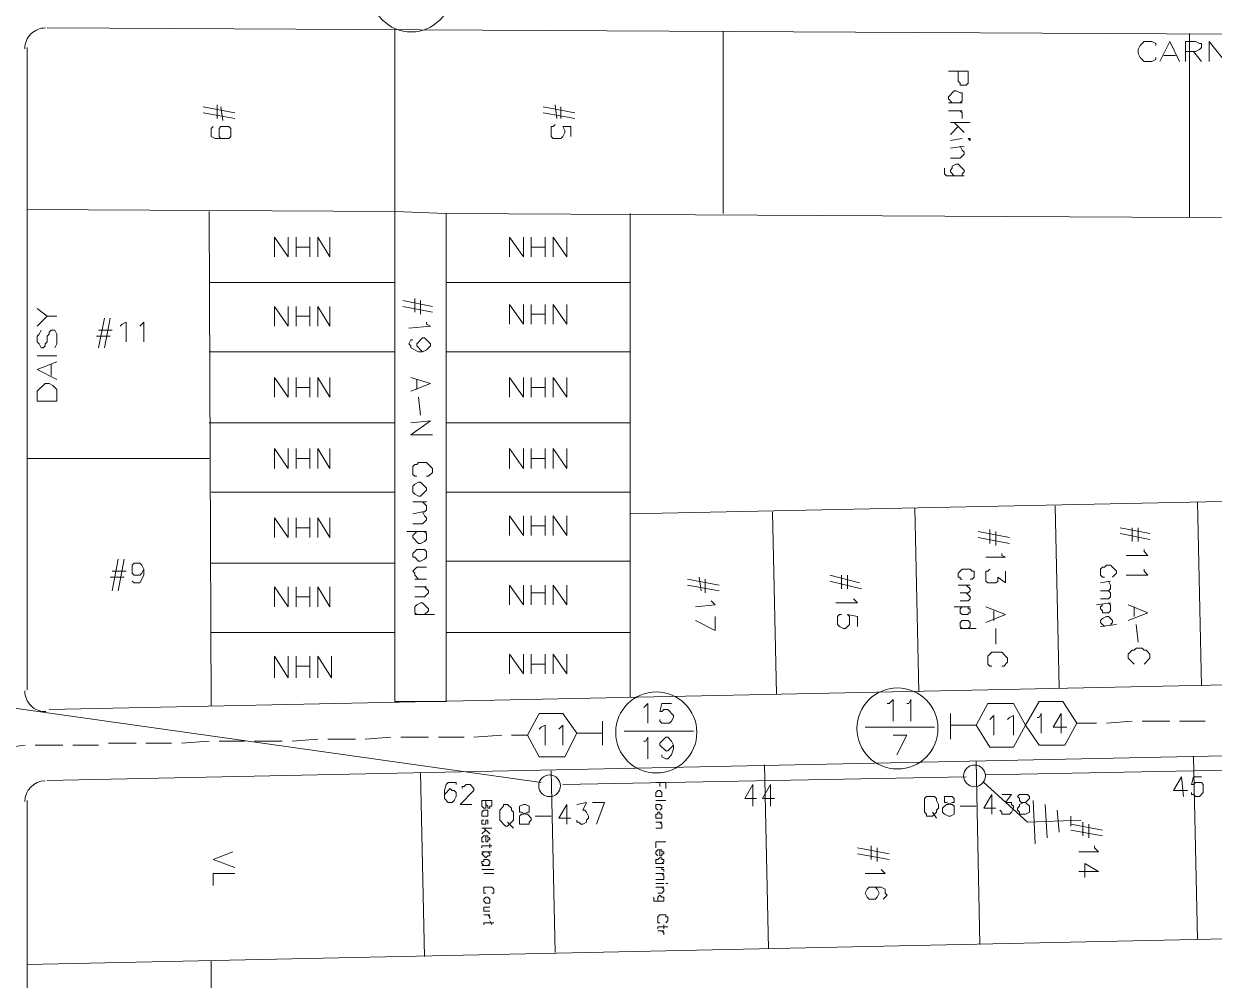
# Model space of a CAD drawing. Header units: millimetres. Extents: x 5.9 to 40.1, y 2 to 30.5.
# Drawn here: x 15.557 to 18.344, y 17.949 to 20.189 of the extents above; entities that cross this region are included whole.
import ezdxf

# ---------------------------------------------------------------- set-up
doc = ezdxf.new("R2010")
doc.units = ezdxf.units.MM
for name, color, linetype, true_color in [('PDF_S31$Cable-565', 23, 'Continuous', 0xdd8a6e), ('PDF_S31$LOTS', 254, 'Continuous', 0xdcdcdc), ('PDF_S31$ROAD', 8, 'Continuous', 0x808080), ('PDF_S31$SDU', 157, 'Continuous', 0x396472), ('PDF_S31$Symbols-EndOfLine', 15, 'Continuous', 0x954a4a), ('PDF_S31$Symbols-Ground', 12, 'Continuous', 0xb80000)]:
    doc.layers.add(name, color=color, linetype=linetype, true_color=true_color)
for name, color, linetype in [('PDF_S31$NAME-LANDMARK', 7, 'Continuous'), ('PDF_S31$NAME-ROAD', 7, 'Continuous'), ('PDF_S31$Passives-TapOffs', 7, 'Continuous'), ('PDF_S31$POLE', 7, 'Continuous'), ('PDF_S31$STRAND', 7, 'Continuous'), ('PDF_S31$Symbols-SelfTerminating', 7, 'Continuous')]:
    doc.layers.add(name, color=color, linetype=linetype)

msp = doc.modelspace()

# ---------------------------------------------------------------- linework, layer by layer
at = {"layer": 'PDF_S31$Cable-565', "lineweight": 13}
for points in [[(18.0225, 18.5509), (18.0688, 18.5509)], [(18.0919, 18.5509), (18.1521, 18.5556)], [(18.1752, 18.5556), (18.24, 18.5556)], [(18.2631, 18.5556), (18.3233, 18.5556)], [(15.7553, 18.5047), (15.8201, 18.5047)], [(15.8432, 18.5047), (15.9033, 18.5047)], [(15.9265, 18.5047), (15.9913, 18.5093)], [(16.0144, 18.5093), (16.0745, 18.5093)], [(16.0977, 18.5093), (16.1625, 18.5093)], [(16.1856, 18.5093), (16.2457, 18.5139)], [(16.2689, 18.5139), (16.3337, 18.5139)], [(16.3568, 18.5139), (16.4169, 18.5185)], [(16.4401, 18.5185), (16.5049, 18.5185)], [(16.528, 18.5185), (16.5881, 18.5185)], [(16.6113, 18.5185), (16.6761, 18.5232)], [(16.6992, 18.5232), (16.7362, 18.5232)], [(15.5239, 18.4954), (15.5609, 18.5)], [(15.5841, 18.5), (15.6489, 18.5)], [(15.672, 18.5), (15.7321, 18.5)]]:
    msp.add_lwpolyline(points, dxfattribs=at)
at = {"layer": 'PDF_S31$LOTS', "lineweight": 0}
for points in [[(16.4262, 20.175), (16.4262, 19.7493), (15.5656, 19.754)], [(17.1943, 20.1704), (17.1943, 19.7447)], [(18.2863, 20.1658), (18.2863, 19.7354)], [(15.9959, 18.5926), (15.9913, 19.7493)], [(20.9236, 19.7216), (16.5465, 19.7447)], [(16.9768, 18.6111), (16.9768, 19.7447)], [(15.9913, 19.5828), (16.4262, 19.5828)], [(16.9768, 19.5828), (16.5465, 19.5828)], [(15.9913, 19.4208), (16.4262, 19.4208)], [(16.9768, 19.4208), (16.5465, 19.4208)], [(15.9913, 19.2542), (16.4262, 19.2542)], [(16.9768, 19.2542), (16.5465, 19.2542)], [(15.5656, 19.171), (15.9913, 19.171)], [(21.6223, 19.1386), (16.9768, 19.0414)], [(15.9959, 19.0923), (16.4262, 19.0923)], [(16.9768, 19.0923), (16.5465, 19.0923)], [(18.314, 18.6388), (18.3048, 19.0692)], [(17.3192, 18.6203), (17.31, 19.046)], [(17.6524, 18.625), (17.6431, 19.0553)], [(17.9809, 18.6342), (17.9716, 19.0599)], [(15.9959, 18.9257), (16.4262, 18.9257)], [(16.9768, 18.9303), (16.5465, 18.9303)], [(15.9959, 18.7638), (16.4262, 18.7638)], [(16.9768, 18.7638), (16.5465, 18.7638)], [(16.5465, 18.6018), (16.4262, 18.6018)], [(17.2914, 18.4538), (17.3007, 18.0235)], [(17.7958, 18.0327), (17.7865, 18.463)], [(18.3048, 18.0466), (18.2955, 18.4723)], [(16.4956, 18.0049), (16.4863, 18.4353)], [(16.801, 18.0142), (16.7917, 18.4399)], [(21.6177, 18.116), (15.5656, 17.9864)], [(15.9959, 17.0657), (15.9959, 17.9957)]]:
    msp.add_lwpolyline(points, dxfattribs=at)
at = {"layer": 'PDF_S31$NAME-LANDMARK', "lineweight": 0}
for points in [[(17.7218, 20.0778), (17.768, 20.0778), (17.768, 20.0501), (17.7634, 20.0455), (17.7495, 20.0455), (17.7495, 20.0501), (17.7449, 20.0547), (17.7449, 20.0778)], [(17.731, 20.0038), (17.7218, 20.0131), (17.7218, 20.0177), (17.7356, 20.0316), (17.7403, 20.0316), (17.7495, 20.0269), (17.7541, 20.0269), (17.7541, 20.0084), (17.7495, 20.0038)], [(17.7218, 20.0038), (17.7541, 20.0038)], [(17.7218, 19.9853), (17.7541, 19.9853)], [(17.7403, 19.9853), (17.7495, 19.9853), (17.7541, 19.9807), (17.7541, 19.9668)], [(17.7264, 19.9575), (17.7727, 19.9575)], [(17.7356, 19.9575), (17.7588, 19.9344)], [(17.7264, 19.9298), (17.7449, 19.9483)], [(17.7264, 19.9159), (17.7541, 19.9205)], [(17.7264, 19.8974), (17.7588, 19.902)], [(17.7495, 19.902), (17.7541, 19.8928), (17.7588, 19.8881), (17.7588, 19.8835), (17.7495, 19.8743), (17.7264, 19.8743)], [(17.7588, 19.8326), (17.7171, 19.8326), (17.7125, 19.8372), (17.7125, 19.8511)], [(17.7356, 19.8326), (17.7264, 19.8419), (17.7264, 19.8465), (17.731, 19.8511), (17.731, 19.8557), (17.7403, 19.8604), (17.7449, 19.8604), (17.7588, 19.8465), (17.7588, 19.8419), (17.7541, 19.8372), (17.7541, 19.8326)], [(16.639, 18.3612), (16.639, 18.352), (16.6344, 18.352), (16.6298, 18.3566), (16.6298, 18.3705), (16.6529, 18.3705), (16.6529, 18.3566), (16.6483, 18.3566), (16.6483, 18.352), (16.6437, 18.352), (16.6437, 18.3566), (16.639, 18.3612), (16.639, 18.3705)], [(16.6344, 18.3242), (16.6298, 18.3242), (16.6298, 18.315), (16.639, 18.315), (16.639, 18.3242), (16.6437, 18.3242), (16.6437, 18.315)], [(16.6298, 18.3057), (16.6529, 18.3057)], [(16.6298, 18.2918), (16.639, 18.3011)], [(16.6344, 18.2733), (16.6298, 18.2733), (16.6298, 18.2826), (16.6344, 18.2872), (16.639, 18.2872), (16.6437, 18.2872), (16.6437, 18.2826), (16.6483, 18.2826), (16.6483, 18.2779), (16.6437, 18.2779), (16.6437, 18.2733), (16.639, 18.2733), (16.639, 18.2872)], [(16.6344, 18.3057), (16.6483, 18.2918)], [(16.6298, 18.2594), (16.6298, 18.2641), (16.6529, 18.2641)], [(16.6483, 18.2594), (16.6483, 18.2687)], [(16.6298, 18.2502), (16.6529, 18.2502)], [(16.6437, 18.2502), (16.6483, 18.2455), (16.6483, 18.2409), (16.6437, 18.2409), (16.639, 18.2363), (16.6298, 18.2455), (16.6344, 18.2502)], [(16.6344, 18.2178), (16.6298, 18.2224), (16.6298, 18.227), (16.6344, 18.227), (16.6344, 18.2317), (16.6437, 18.2317), (16.6483, 18.227), (16.6483, 18.2224), (16.6437, 18.2178)], [(16.6298, 18.2178), (16.6483, 18.2178)], [(16.6298, 18.2085), (16.6575, 18.2085)], [(16.6344, 18.1993), (16.6575, 18.1993)], [(16.639, 18.153), (16.6344, 18.153), (16.6344, 18.1669), (16.6529, 18.1669), (16.6575, 18.1623), (16.6575, 18.153), (16.6529, 18.153)], [(16.639, 18.1114), (16.6344, 18.1114), (16.6344, 18.1206), (16.6483, 18.1206)], [(16.6344, 18.1114), (16.6483, 18.1114)], [(16.6344, 18.1021), (16.6483, 18.1021)], [(16.6437, 18.1021), (16.6483, 18.0975), (16.6483, 18.0929)], [(16.6529, 18.079), (16.6483, 18.0882)], [(16.6344, 18.079), (16.6344, 18.0836), (16.6575, 18.0836)]]:
    msp.add_lwpolyline(points, dxfattribs=at)
for points in [[(17.7727, 19.9205), (17.7727, 19.9159), (17.768, 19.9205)], [(16.6437, 18.3335), (16.6298, 18.3335), (16.6298, 18.3427), (16.6344, 18.3473), (16.6437, 18.3473)], [(16.6483, 18.1391), (16.6483, 18.1299), (16.639, 18.1299), (16.6344, 18.1345), (16.6344, 18.1391), (16.639, 18.1438), (16.6437, 18.1438)]]:
    msp.add_lwpolyline(points, close=True, dxfattribs=at)
at = {"layer": 'PDF_S31$NAME-ROAD', "lineweight": 9}
for points in [[(18.2076, 20.1102), (18.2076, 20.1056), (18.1983, 20.101), (18.1798, 20.101), (18.1706, 20.1102), (18.1659, 20.1195), (18.1659, 20.1287), (18.1706, 20.138), (18.1798, 20.1473), (18.1983, 20.1473), (18.2076, 20.1426), (18.2076, 20.138)], [(18.2168, 20.101), (18.24, 20.1473), (18.2631, 20.101)], [(18.277, 20.101), (18.277, 20.1473), (18.3001, 20.1473), (18.3094, 20.1426), (18.314, 20.1426), (18.314, 20.1334), (18.3094, 20.1287), (18.3001, 20.1241), (18.277, 20.1241)], [(18.314, 20.101), (18.2955, 20.1241)], [(18.3325, 20.101), (18.3325, 20.1473), (18.3695, 20.101), (18.3695, 20.1473)], [(18.2539, 20.1149), (18.2261, 20.1149)], [(15.6118, 19.5041), (15.5887, 19.5226)], [(15.5887, 19.481), (15.6118, 19.5041), (15.635, 19.5041)], [(15.598, 19.4717), (15.5933, 19.4625), (15.5887, 19.4578), (15.5887, 19.4439), (15.5933, 19.4393), (15.598, 19.4301), (15.6026, 19.4301), (15.6072, 19.4347), (15.6072, 19.4393), (15.6118, 19.4439), (15.6118, 19.4578), (15.6165, 19.4625), (15.6165, 19.4671), (15.6211, 19.4717), (15.6303, 19.4717), (15.635, 19.4625), (15.635, 19.4393), (15.6303, 19.4301)], [(15.635, 19.4116), (15.5887, 19.4116)], [(15.635, 19.356), (15.5887, 19.3792), (15.635, 19.3977)], [(15.6211, 19.393), (15.6211, 19.3653)]]:
    msp.add_lwpolyline(points, dxfattribs=at)
msp.add_lwpolyline([(15.5887, 19.3051), (15.5887, 19.3283), (15.6072, 19.3468), (15.6165, 19.3468), (15.6257, 19.3422), (15.635, 19.3329), (15.635, 19.3051)], close=True, dxfattribs=at)
at = {"layer": 'PDF_S31$Passives-TapOffs', "lineweight": 9}
for points in [[(17.8189, 18.4954), (17.7865, 18.5463), (17.8143, 18.5972), (17.8744, 18.5972), (17.9022, 18.5463), (17.8744, 18.4954)], [(17.9346, 18.5), (17.9022, 18.5463), (17.9346, 18.6018), (17.9901, 18.6018), (18.0225, 18.5509), (17.9947, 18.5)], [(16.8195, 18.5741), (16.8519, 18.5278), (16.8241, 18.4723), (16.764, 18.4723), (16.7362, 18.5232), (16.764, 18.5741)]]:
    msp.add_lwpolyline(points, close=True, dxfattribs=at)
for points in [[(17.8189, 18.5602), (17.8282, 18.5694), (17.8282, 18.5232)], [(17.8606, 18.5602), (17.8652, 18.5648), (17.8744, 18.5694), (17.8744, 18.5232)], [(17.93, 18.5648), (17.9346, 18.5648), (17.9392, 18.5741), (17.9392, 18.5278)], [(17.9994, 18.5417), (17.967, 18.5417), (17.9855, 18.5741), (17.9855, 18.5278)], [(16.764, 18.5371), (16.7686, 18.5417), (16.7778, 18.5463), (16.7778, 18.5)], [(16.8102, 18.5371), (16.8195, 18.5463), (16.8195, 18.5)]]:
    msp.add_lwpolyline(points, dxfattribs=at)
at = {"layer": 'PDF_S31$POLE', "lineweight": 0}
for points in [[(16.8519, 18.3612), (16.875, 18.3659), (16.8658, 18.3473), (16.8704, 18.3473), (16.875, 18.3427), (16.8796, 18.3335), (16.8796, 18.3288), (16.875, 18.3242), (16.875, 18.3196), (16.8658, 18.315), (16.8611, 18.315), (16.8565, 18.3196), (16.8519, 18.3196), (16.8519, 18.3242)], [(16.8889, 18.3659), (16.9167, 18.3659), (16.8981, 18.315)], [(17.8328, 18.352), (17.805, 18.352), (17.8236, 18.3844), (17.8236, 18.3381)], [(17.8467, 18.3844), (17.8698, 18.3844), (17.8559, 18.3659), (17.8698, 18.3659), (17.8698, 18.3612), (17.8744, 18.3566), (17.8744, 18.352), (17.8698, 18.3427), (17.8652, 18.3381), (17.8467, 18.3381), (17.8467, 18.3427), (17.8421, 18.3473)], [(17.8976, 18.3659), (17.893, 18.3659), (17.8883, 18.3705), (17.8883, 18.3751), (17.8837, 18.3797), (17.8883, 18.3844), (17.9068, 18.3844), (17.9115, 18.3797), (17.9115, 18.3751), (17.9022, 18.3659), (17.8976, 18.3659), (17.8883, 18.3612), (17.8883, 18.3566), (17.8837, 18.352), (17.8837, 18.3473), (17.8883, 18.3427), (17.8883, 18.3381), (17.9022, 18.3381), (17.9115, 18.3427), (17.9115, 18.3566), (17.9022, 18.3659)], [(16.838, 18.3288), (16.8102, 18.3288), (16.8287, 18.3612), (16.8287, 18.315)], [(17.694, 18.3288), (17.6847, 18.3427)], [(17.7865, 18.3566), (17.7495, 18.3566)], [(16.7038, 18.3057), (16.6899, 18.3196)], [(16.7917, 18.3335), (16.7547, 18.3335)]]:
    msp.add_lwpolyline(points, dxfattribs=at)
for points in [[(17.6709, 18.3797), (17.6894, 18.3797), (17.694, 18.3751), (17.694, 18.3705), (17.6986, 18.3612), (17.6986, 18.352), (17.694, 18.3473), (17.694, 18.3427), (17.6847, 18.3335), (17.6709, 18.3335), (17.6709, 18.3381), (17.6662, 18.3427), (17.6662, 18.3751)], [(17.7125, 18.3797), (17.731, 18.3797), (17.7356, 18.3751), (17.7356, 18.3659), (17.731, 18.3659), (17.7218, 18.3612), (17.7171, 18.3612), (17.7079, 18.352), (17.7079, 18.3427), (17.7125, 18.3381), (17.7218, 18.3335), (17.7264, 18.3335), (17.7356, 18.3381), (17.7356, 18.3566), (17.731, 18.3612), (17.7264, 18.3612), (17.7171, 18.3659), (17.7125, 18.3659)], [(16.6807, 18.3612), (16.6899, 18.3612), (16.6992, 18.352), (16.6992, 18.3473), (16.7038, 18.3427), (16.7038, 18.3242), (16.6899, 18.3103), (16.6853, 18.3103), (16.6714, 18.3242), (16.6714, 18.3473), (16.6807, 18.3566)], [(16.7269, 18.3612), (16.7316, 18.3612), (16.7408, 18.3566), (16.7408, 18.3427), (16.7362, 18.3427), (16.7269, 18.3381), (16.7223, 18.3381), (16.7177, 18.3335), (16.7177, 18.315), (16.7408, 18.315), (16.7408, 18.3196), (16.7455, 18.3242), (16.7455, 18.3288), (16.7362, 18.3381), (16.7316, 18.3381), (16.7223, 18.3427), (16.7177, 18.3427), (16.7177, 18.3566)]]:
    msp.add_lwpolyline(points, close=True, dxfattribs=at)
for centre in [(17.7831, 18.4278), (16.7883, 18.4047)]:
    msp.add_circle(centre, 0.0255, dxfattribs=at)
at = {"layer": 'PDF_S31$ROAD', "lineweight": 0}
for points in [[(21.5807, 20.1473), (15.6118, 20.1796)], [(15.5656, 18.6296), (15.5656, 20.1334)], [(16.4262, 18.6018), (16.4262, 19.7493), (16.5465, 19.7447), (16.5465, 18.6018)], [(15.6165, 18.5833), (21.5761, 18.7083)], [(15.6118, 18.4167), (21.5714, 18.5417)], [(15.5656, 16.6492), (15.5656, 18.3705)]]:
    msp.add_lwpolyline(points, dxfattribs=at)
for centre, start, end in [((15.6083, 20.1306), 89.6869, 180.0439), ((15.6083, 18.6268), 180.044, 271.225), ((15.6083, 18.3677), 91.225, 180.0439)]:
    msp.add_arc(centre, 0.0486, start, end, dxfattribs=at)
at = {"layer": 'PDF_S31$SDU', "lineweight": 0}
for points in [[(15.9774, 19.9946), (16.0514, 19.9807)], [(15.9774, 19.9807), (16.0514, 19.9668)], [(16.0098, 19.9668), (16.0098, 19.9992)], [(16.0236, 19.9622), (16.019, 19.9946)], [(16.7732, 19.9946), (16.8473, 19.9807)], [(16.7732, 19.9807), (16.8473, 19.9668)], [(16.8056, 19.9668), (16.801, 19.9992)], [(16.8149, 19.9668), (16.8149, 19.9946)], [(16.801, 19.9529), (16.7964, 19.9483), (16.7917, 19.9483), (16.7917, 19.9252), (16.7964, 19.9205), (16.8149, 19.9205), (16.8195, 19.9252), (16.8241, 19.9344), (16.8241, 19.939), (16.8195, 19.9483), (16.838, 19.9483), (16.838, 19.9252)], [(16.019, 19.9205), (16.0375, 19.9205), (16.0422, 19.9252), (16.0422, 19.9437), (16.0375, 19.9483), (16.019, 19.9483), (16.0144, 19.9437), (16.0144, 19.9252), (16.019, 19.9205), (16.0051, 19.9205), (15.9959, 19.9252), (15.9959, 19.9437), (16.0005, 19.9483)], [(16.1439, 19.6429), (16.1439, 19.6892), (16.1763, 19.6429), (16.1763, 19.6892)], [(16.1948, 19.6429), (16.1948, 19.6892)], [(16.2272, 19.6429), (16.2272, 19.6892)], [(16.2457, 19.6429), (16.2457, 19.6892), (16.2735, 19.6429), (16.2735, 19.6892)], [(16.6946, 19.6429), (16.6946, 19.6892), (16.7269, 19.6429), (16.7269, 19.6892)], [(16.7455, 19.6429), (16.7455, 19.6892)], [(16.7778, 19.6429), (16.7778, 19.6892)], [(16.7964, 19.6429), (16.7964, 19.6892), (16.8287, 19.6429), (16.8287, 19.6892)], [(16.2272, 19.666), (16.1948, 19.666)], [(16.7778, 19.666), (16.7455, 19.666)], [(16.4447, 19.5411), (16.5141, 19.5272)], [(16.4725, 19.5134), (16.4725, 19.5457)], [(16.4863, 19.5087), (16.4863, 19.5411)], [(16.1439, 19.481), (16.1439, 19.5272), (16.1763, 19.481), (16.1763, 19.5272)], [(16.1948, 19.481), (16.1948, 19.5272)], [(16.2272, 19.481), (16.2272, 19.5272)], [(16.2457, 19.481), (16.2457, 19.5272), (16.2735, 19.481), (16.2735, 19.5272)], [(16.4447, 19.5272), (16.5141, 19.5134)], [(16.6946, 19.4856), (16.6946, 19.5319), (16.7269, 19.4856), (16.7269, 19.5319)], [(16.7455, 19.4856), (16.7455, 19.5319)], [(16.7778, 19.5087), (16.7455, 19.5087)], [(16.7778, 19.4856), (16.7778, 19.5319)], [(16.7964, 19.4856), (16.7964, 19.5319), (16.8287, 19.4856), (16.8287, 19.5319)], [(15.7321, 19.4301), (15.746, 19.4995)], [(15.746, 19.4301), (15.7599, 19.4995)], [(15.783, 19.481), (15.7877, 19.4856), (15.7969, 19.4902), (15.7969, 19.4439)], [(15.8293, 19.481), (15.8386, 19.4902), (15.8386, 19.4439)], [(16.2272, 19.5041), (16.1948, 19.5041)], [(16.5002, 19.4902), (16.5002, 19.4856), (16.5095, 19.481), (16.4586, 19.4763)], [(15.7599, 19.4578), (15.7275, 19.4578)], [(15.7645, 19.4717), (15.7321, 19.4717)], [(16.491, 19.4208), (16.4771, 19.4347), (16.4771, 19.4393), (16.491, 19.4532), (16.4956, 19.4532), (16.5095, 19.4393), (16.5095, 19.4347), (16.5002, 19.4254), (16.491, 19.4208), (16.4817, 19.4208), (16.4632, 19.4301), (16.4632, 19.4347), (16.4586, 19.4393), (16.4632, 19.4486), (16.4678, 19.4486)], [(16.1439, 19.3144), (16.1439, 19.3607), (16.1763, 19.3144), (16.1763, 19.3607)], [(16.1948, 19.3144), (16.1948, 19.3607)], [(16.2272, 19.3144), (16.2272, 19.3607)], [(16.2457, 19.3144), (16.2457, 19.3607), (16.2735, 19.3144), (16.2735, 19.3607)], [(16.4632, 19.3607), (16.5095, 19.3468), (16.4632, 19.3283)], [(16.4771, 19.3329), (16.4771, 19.356)], [(16.6946, 19.3144), (16.6946, 19.3607), (16.7269, 19.3144), (16.7269, 19.3607)], [(16.7455, 19.3144), (16.7455, 19.3607)], [(16.7778, 19.3144), (16.7778, 19.3607)], [(16.7964, 19.3144), (16.7964, 19.3607), (16.8287, 19.3144), (16.8287, 19.3607)], [(16.2272, 19.3375), (16.1948, 19.3375)], [(16.4863, 19.2727), (16.4817, 19.3144)], [(16.7778, 19.3375), (16.7455, 19.3375)], [(16.4632, 19.2542), (16.5095, 19.2589), (16.4632, 19.2265), (16.5141, 19.2265)], [(16.1439, 19.1478), (16.1439, 19.1941), (16.1763, 19.1478), (16.1763, 19.1941)], [(16.1948, 19.1478), (16.1948, 19.1941)], [(16.2272, 19.1478), (16.2272, 19.1941)], [(16.2457, 19.1478), (16.2457, 19.1941), (16.2735, 19.1478), (16.2735, 19.1941)], [(16.6946, 19.1478), (16.6946, 19.1941), (16.7269, 19.1478), (16.7269, 19.1941)], [(16.7455, 19.1478), (16.7455, 19.1941)], [(16.7778, 19.1478), (16.7778, 19.1941)], [(16.7964, 19.1478), (16.7964, 19.1941), (16.8287, 19.1478), (16.8287, 19.1941)], [(16.2272, 19.171), (16.1948, 19.171)], [(16.4771, 19.1293), (16.4725, 19.1293), (16.4678, 19.1339), (16.4678, 19.1524), (16.4725, 19.1571), (16.4771, 19.1571), (16.4817, 19.1617), (16.5002, 19.1617), (16.5141, 19.1478), (16.5141, 19.1386), (16.5049, 19.1293), (16.5002, 19.1293)], [(16.7778, 19.171), (16.7455, 19.171)], [(16.4678, 19.0692), (16.5002, 19.0692)], [(16.491, 19.0692), (16.5002, 19.0599), (16.5002, 19.0506), (16.4956, 19.046), (16.491, 19.046), (16.4678, 19.0414)], [(16.491, 19.046), (16.4956, 19.0368), (16.5002, 19.0321), (16.5002, 19.0275), (16.491, 19.0183), (16.4678, 19.0183)], [(16.6946, 18.9905), (16.6946, 19.0368), (16.7269, 18.9905), (16.7269, 19.0368)], [(16.7455, 18.9905), (16.7455, 19.0368)], [(16.7778, 18.9905), (16.7778, 19.0368)], [(16.7964, 18.9905), (16.7964, 19.0368), (16.8287, 18.9905), (16.8287, 19.0368)], [(16.1439, 18.9859), (16.1439, 19.0321), (16.1763, 18.9859), (16.1763, 19.0321)], [(16.1948, 18.9859), (16.1948, 19.0321)], [(16.2272, 19.009), (16.1948, 19.009)], [(16.2272, 18.9859), (16.2272, 19.0321)], [(16.2457, 18.9859), (16.2457, 19.0321), (16.2735, 18.9859), (16.2735, 19.0321)], [(16.7778, 19.0136), (16.7455, 19.0136)], [(18.1243, 19.009), (18.1937, 18.9951)], [(18.1521, 18.9766), (18.1521, 19.009)], [(18.1659, 18.9766), (18.1659, 19.009)], [(16.454, 18.9998), (16.5002, 18.9998)], [(16.4956, 18.9998), (16.5002, 18.9951), (16.5002, 18.9812), (16.4956, 18.9766), (16.4863, 18.972), (16.4817, 18.972), (16.4678, 18.9859), (16.4678, 18.9905), (16.4771, 18.9998)], [(17.7912, 18.9998), (17.8652, 18.9859)], [(17.7912, 18.9859), (17.8652, 18.972)], [(17.8189, 18.972), (17.8189, 19.0044)], [(17.8328, 18.9674), (17.8328, 18.9998)], [(18.1243, 18.9951), (18.1937, 18.9812)], [(18.1798, 18.9581), (18.1798, 18.9535), (18.1891, 18.9442), (18.1382, 18.9442)], [(15.7645, 18.8609), (15.7784, 18.935)], [(15.7784, 18.8609), (15.7923, 18.935)], [(17.8467, 18.9489), (17.8467, 18.9442), (17.8559, 18.9396), (17.8097, 18.9396)], [(15.7969, 18.9072), (15.7645, 18.9072)], [(15.8386, 18.9118), (15.8386, 18.898), (15.8293, 18.8795), (15.8154, 18.8795), (15.8108, 18.8841)], [(16.4817, 18.8887), (16.4725, 18.898), (16.4725, 18.9026), (16.4678, 18.9072), (16.4771, 18.9165), (16.5002, 18.9165)], [(17.4441, 18.898), (17.5135, 18.8795)], [(17.4719, 18.8656), (17.4719, 18.898)], [(17.4858, 18.8656), (17.4858, 18.898)], [(17.7541, 18.8887), (17.7495, 18.8887), (17.7495, 18.8933), (17.7449, 18.8933), (17.7449, 18.9026), (17.7541, 18.9118), (17.7727, 18.9118), (17.7773, 18.9072), (17.7819, 18.9072), (17.7819, 18.8933), (17.7773, 18.8887), (17.7727, 18.8887)], [(17.8559, 18.9072), (17.8559, 18.8795), (17.8374, 18.8933), (17.8374, 18.8841), (17.8328, 18.8795), (17.8143, 18.8795), (17.8097, 18.8841), (17.8097, 18.9072), (17.8143, 18.9072), (17.8189, 18.9118)], [(18.0873, 18.8933), (18.0827, 18.8933), (18.078, 18.898), (18.078, 18.9118), (18.0827, 18.9165), (18.0873, 18.9165), (18.0919, 18.9211), (18.1012, 18.9211), (18.1151, 18.9072), (18.1151, 18.9026), (18.1058, 18.8933)], [(18.1798, 18.9118), (18.1798, 18.9072), (18.1891, 18.898), (18.1382, 18.898)], [(15.7923, 18.8933), (15.7599, 18.8933)], [(16.1439, 18.8239), (16.1439, 18.8702), (16.1763, 18.8239), (16.1763, 18.8702)], [(16.1948, 18.8239), (16.1948, 18.8702)], [(16.2272, 18.8239), (16.2272, 18.8702)], [(16.2457, 18.8239), (16.2457, 18.8702), (16.2735, 18.8239), (16.2735, 18.8702)], [(16.4725, 18.8887), (16.5002, 18.8887)], [(16.4725, 18.8702), (16.5002, 18.8702)], [(16.4956, 18.8702), (16.5049, 18.8609), (16.5049, 18.8563), (16.4956, 18.8471), (16.4725, 18.8471)], [(16.6946, 18.8286), (16.6946, 18.8748), (16.7269, 18.8286), (16.7269, 18.8748)], [(16.7455, 18.8286), (16.7455, 18.8748)], [(16.7778, 18.8286), (16.7778, 18.8748)], [(16.7964, 18.8286), (16.7964, 18.8748), (16.8287, 18.8286), (16.8287, 18.8748)], [(17.111, 18.8887), (17.185, 18.8748)], [(17.111, 18.8748), (17.185, 18.8609)], [(17.1434, 18.8609), (17.1388, 18.8933)], [(17.1526, 18.8563), (17.1526, 18.8887)], [(17.4441, 18.8841), (17.5182, 18.8656)], [(17.7449, 18.8748), (17.7727, 18.8748)], [(17.7634, 18.8748), (17.7727, 18.8656), (17.7727, 18.8609), (17.768, 18.8563), (17.7495, 18.8563)], [(18.078, 18.8795), (18.1012, 18.8841)], [(18.0965, 18.8841), (18.1012, 18.8748), (18.1012, 18.8656), (18.0965, 18.8609), (18.078, 18.8609)], [(16.2272, 18.8471), (16.1948, 18.8471)], [(16.7778, 18.8563), (16.7455, 18.8563)], [(17.4997, 18.8424), (17.5089, 18.8332), (17.458, 18.8332)], [(17.7634, 18.8563), (17.7727, 18.8471), (17.7727, 18.8424), (17.768, 18.8378), (17.7495, 18.8378)], [(18.0965, 18.8609), (18.1012, 18.8563), (18.1012, 18.8471), (18.0965, 18.8424), (18.078, 18.8424)], [(16.4771, 18.8054), (16.4725, 18.81), (16.4725, 18.8239), (16.4771, 18.8286), (16.4863, 18.8332), (16.491, 18.8332), (16.5049, 18.8193), (16.5049, 18.8147), (16.4956, 18.8054)], [(17.1665, 18.8378), (17.1758, 18.8286), (17.1295, 18.8239)], [(17.7356, 18.8239), (17.7727, 18.8239)], [(17.768, 18.8239), (17.768, 18.8193), (17.7727, 18.8193), (17.7727, 18.81), (17.768, 18.81), (17.768, 18.8054), (17.7541, 18.8054), (17.7495, 18.81), (17.7495, 18.8193), (17.7541, 18.8239)], [(17.8097, 18.8239), (17.8559, 18.8054), (17.8097, 18.7869)], [(17.8282, 18.7915), (17.8282, 18.8147)], [(18.0688, 18.8286), (18.1012, 18.8332)], [(18.0965, 18.8332), (18.1012, 18.8286), (18.1012, 18.8147), (18.0965, 18.81), (18.0827, 18.81), (18.0827, 18.8147), (18.078, 18.8193), (18.078, 18.8239), (18.0827, 18.8286)], [(18.1428, 18.8286), (18.1891, 18.81), (18.1428, 18.7915)], [(18.1567, 18.8008), (18.1567, 18.8239)], [(16.4725, 18.8054), (16.5187, 18.8054)], [(17.1758, 18.8008), (17.1758, 18.7684), (17.1295, 18.7915)], [(17.4719, 18.8054), (17.4673, 18.8054), (17.4626, 18.8008), (17.4626, 18.7823), (17.4673, 18.7777), (17.4765, 18.773), (17.4812, 18.773), (17.4904, 18.7823), (17.4904, 18.8008), (17.4858, 18.8054), (17.5089, 18.8008), (17.5089, 18.7777)], [(17.7541, 18.773), (17.7495, 18.7777), (17.7495, 18.7869), (17.7541, 18.7915), (17.768, 18.7915), (17.7727, 18.7869), (17.7727, 18.7777), (17.768, 18.773)], [(18.0873, 18.7777), (18.078, 18.7869), (18.078, 18.7915), (18.0827, 18.7962), (18.0919, 18.8008), (18.0965, 18.8008), (18.1058, 18.7915), (18.1058, 18.7869), (18.1012, 18.7823)], [(18.078, 18.7777), (18.1151, 18.7823)], [(18.1659, 18.7406), (18.1613, 18.7823)], [(17.7495, 18.773), (17.7865, 18.773)], [(17.8328, 18.736), (17.8328, 18.773)], [(18.1567, 18.6897), (18.1428, 18.7036), (18.1428, 18.7129), (18.1521, 18.7221), (18.1567, 18.7221), (18.1613, 18.7268), (18.1752, 18.7268), (18.1798, 18.7221), (18.1845, 18.7221), (18.1937, 18.7129), (18.1937, 18.7036), (18.1798, 18.6897)], [(16.1439, 18.6574), (16.1439, 18.7083), (16.1763, 18.6574), (16.1763, 18.7083)], [(16.1948, 18.6574), (16.1948, 18.7083)], [(16.2272, 18.6574), (16.2272, 18.7083)], [(16.2457, 18.6574), (16.2457, 18.7083), (16.2781, 18.6574), (16.2781, 18.7083)], [(16.6946, 18.6666), (16.6946, 18.7129), (16.7269, 18.6666), (16.7269, 18.7129)], [(16.7455, 18.6666), (16.7455, 18.7129)], [(16.7778, 18.6666), (16.7778, 18.7129)], [(16.7964, 18.6666), (16.7964, 18.7129), (16.8287, 18.6666), (16.8287, 18.7129)], [(17.8236, 18.6851), (17.8189, 18.6851), (17.8143, 18.6897), (17.8143, 18.7083), (17.8236, 18.7175), (17.8467, 18.7175), (17.8606, 18.7036), (17.8606, 18.6944), (17.8513, 18.6851), (17.8467, 18.6851)], [(16.2272, 18.6851), (16.1948, 18.6851)], [(16.7778, 18.6897), (16.7455, 18.6897)], [(17.037, 18.4121), (17.0601, 18.4121), (17.0601, 18.3982)], [(17.0462, 18.3797), (17.0508, 18.3797), (17.037, 18.3797), (17.037, 18.389), (17.0416, 18.3936), (17.0462, 18.3936), (17.0508, 18.389), (17.0508, 18.3797)], [(17.0462, 18.4029), (17.0462, 18.4121)], [(17.037, 18.3705), (17.0601, 18.3705)], [(17.0416, 18.3473), (17.037, 18.352), (17.037, 18.3612), (17.0462, 18.3612), (17.0508, 18.3566), (17.0508, 18.352), (17.0462, 18.3473)], [(17.037, 18.3196), (17.0508, 18.3196)], [(17.0462, 18.3196), (17.0508, 18.315), (17.0508, 18.3057), (17.037, 18.3057)], [(18.0086, 18.315), (18.0827, 18.3011)], [(18.0364, 18.2872), (18.0364, 18.3196)], [(18.0503, 18.2826), (18.0503, 18.315)], [(18.0086, 18.3011), (18.0827, 18.2872)], [(17.037, 18.2594), (17.037, 18.2733), (17.0601, 18.2733)], [(17.0416, 18.2409), (17.037, 18.2455), (17.037, 18.2502), (17.0416, 18.2548), (17.0462, 18.2548), (17.0508, 18.2548), (17.0508, 18.2502), (17.0555, 18.2502), (17.0555, 18.2455), (17.0508, 18.2455), (17.0508, 18.2409), (17.0462, 18.2409), (17.0462, 18.2548)], [(17.5089, 18.2594), (17.5829, 18.2455)], [(17.5413, 18.2317), (17.5413, 18.2641)], [(17.5552, 18.227), (17.5552, 18.2594)], [(18.0642, 18.2641), (18.0642, 18.2594), (18.0734, 18.2502), (18.0271, 18.2502)], [(16.0514, 18.2132), (16.0005, 18.2317), (16.0468, 18.2502)], [(17.037, 18.2224), (17.037, 18.2317), (17.0416, 18.2317), (17.0462, 18.2363), (17.0508, 18.2363), (17.0508, 18.2317), (17.0555, 18.2317), (17.0555, 18.227), (17.0508, 18.2224)], [(17.5089, 18.2455), (17.5829, 18.2317)], [(16.0005, 18.1715), (16.0005, 18.1993), (16.0514, 18.1993)], [(17.0416, 18.2224), (17.037, 18.2224), (17.0555, 18.2224)], [(17.037, 18.2132), (17.0555, 18.2132)], [(17.037, 18.1993), (17.0555, 18.1993)], [(17.0508, 18.1993), (17.0555, 18.1947), (17.0555, 18.1854), (17.037, 18.1854)], [(17.0462, 18.2132), (17.0508, 18.2132), (17.0508, 18.2085), (17.0555, 18.2085), (17.0555, 18.2039)], [(17.5644, 18.2085), (17.5737, 18.1993), (17.5274, 18.1993)], [(18.041, 18.19), (18.041, 18.2224), (18.0734, 18.2039), (18.0271, 18.2039)], [(17.037, 18.1761), (17.0555, 18.1761)], [(17.0416, 18.1345), (17.0416, 18.1438), (17.0462, 18.1484), (17.0508, 18.1438), (17.0555, 18.1438), (17.0555, 18.1345), (17.0323, 18.1345), (17.0323, 18.1438)], [(17.037, 18.1669), (17.0555, 18.1669)], [(17.0508, 18.1669), (17.0555, 18.1623), (17.0555, 18.1576), (17.0508, 18.153), (17.0416, 18.153)], [(17.5506, 18.1669), (17.5367, 18.1669), (17.532, 18.1623), (17.5274, 18.153), (17.532, 18.1438), (17.5367, 18.1391), (17.5506, 18.1391), (17.5552, 18.1438), (17.5598, 18.153), (17.5552, 18.1623), (17.5506, 18.1669), (17.5644, 18.1669), (17.5737, 18.1623), (17.5737, 18.153), (17.5783, 18.1484), (17.5691, 18.1391)], [(17.0555, 18.1345), (17.0508, 18.1345)], [(17.0462, 18.0836), (17.0416, 18.0836), (17.0416, 18.0975), (17.0462, 18.1021), (17.0601, 18.1021), (17.0601, 18.0975), (17.0647, 18.0975), (17.0647, 18.0882), (17.0601, 18.0836)], [(17.0416, 18.0697), (17.0416, 18.0744), (17.0647, 18.0744)], [(17.0416, 18.0651), (17.0555, 18.0651)], [(17.0508, 18.0651), (17.0555, 18.0605), (17.0555, 18.0558)], [(17.0555, 18.0697), (17.0555, 18.079)]]:
    msp.add_lwpolyline(points, dxfattribs=at)
for points in [[(16.5002, 19.1015), (16.5002, 19.0969), (16.4863, 19.083), (16.4817, 19.083), (16.4725, 19.0877), (16.4678, 19.0923), (16.4678, 19.1062), (16.4725, 19.1108), (16.4817, 19.1154), (16.4863, 19.1154)], [(16.5002, 18.9535), (16.5002, 18.9396), (16.4956, 18.935), (16.4863, 18.9303), (16.4817, 18.9303), (16.4725, 18.9396), (16.4678, 18.9396), (16.4678, 18.9489), (16.4771, 18.9581), (16.4956, 18.9581)], [(15.8339, 18.9026), (15.8293, 18.898), (15.8154, 18.898), (15.8108, 18.9026), (15.8108, 18.9211), (15.8154, 18.9257), (15.8293, 18.9257), (15.8339, 18.9211), (15.8386, 18.9118)], [(17.0508, 18.3381), (17.0508, 18.3288), (17.037, 18.3288), (17.037, 18.3381), (17.0416, 18.3381), (17.0416, 18.3427), (17.0462, 18.3427), (17.0462, 18.3381)], [(17.0601, 18.1761), (17.0647, 18.1761)]]:
    msp.add_lwpolyline(points, close=True, dxfattribs=at)
at = {"layer": 'PDF_S31$STRAND', "color": 254, "lineweight": 0, "true_color": 0xdcdcdc}
for points in [[(16.7686, 18.4121), (15.3574, 18.6111)], [(18.7813, 18.4491), (17.8097, 18.4306)], [(17.7634, 18.426), (16.8195, 18.4075)]]:
    msp.add_lwpolyline(points, dxfattribs=at)
at = {"layer": 'PDF_S31$STRAND', "lineweight": 0}
for points in [[(18.2816, 18.3936), (18.2492, 18.3936), (18.2677, 18.426), (18.2724, 18.3797)], [(18.2909, 18.389), (18.2909, 18.3844), (18.2955, 18.3844), (18.3001, 18.3797), (18.3094, 18.3797), (18.3186, 18.389), (18.3186, 18.4075), (18.314, 18.4121), (18.3001, 18.4121), (18.2955, 18.4075), (18.2909, 18.4075), (18.2955, 18.426), (18.314, 18.426)], [(16.5419, 18.3844), (16.5557, 18.3982), (16.5604, 18.3936), (16.565, 18.3936), (16.5696, 18.389), (16.5696, 18.3797), (16.565, 18.3705), (16.5604, 18.3659), (16.5511, 18.3659), (16.5419, 18.3751), (16.5419, 18.3844), (16.5419, 18.3936), (16.5465, 18.4075), (16.5511, 18.4121), (16.5696, 18.4121), (16.5696, 18.4075)], [(16.5835, 18.3982), (16.5835, 18.4029), (16.5881, 18.4029), (16.5928, 18.4075), (16.602, 18.4075), (16.6113, 18.3982), (16.6113, 18.3936), (16.5789, 18.3612), (16.6066, 18.3612)], [(17.2729, 18.3751), (17.2452, 18.3751), (17.2637, 18.4075), (17.2637, 18.3566)], [(17.3146, 18.3751), (17.2868, 18.3751), (17.3053, 18.4075), (17.3053, 18.3566)]]:
    msp.add_lwpolyline(points, dxfattribs=at)
at = {"layer": 'PDF_S31$Symbols-EndOfLine', "lineweight": 0}
for points in [[(17.0092, 18.5879), (17.0185, 18.5972), (17.0185, 18.5509)], [(17.0462, 18.5602), (17.0462, 18.5556), (17.0508, 18.5509), (17.0693, 18.5509), (17.074, 18.5556), (17.0786, 18.5648), (17.0786, 18.5694), (17.0647, 18.5833), (17.0555, 18.5833), (17.0508, 18.5787), (17.0462, 18.5787), (17.0508, 18.5972), (17.074, 18.5972)], [(17.5783, 18.5972), (17.5829, 18.5972), (17.5922, 18.6065), (17.5922, 18.5556)], [(17.6246, 18.5972), (17.6292, 18.5972), (17.6338, 18.6065), (17.6338, 18.5556)], [(17.1249, 18.5324), (16.9629, 18.5324)], [(17.6894, 18.5417), (17.5274, 18.5417)], [(17.0092, 18.5093), (17.0138, 18.5093), (17.0185, 18.5185), (17.0185, 18.4676)], [(17.0786, 18.5), (17.0647, 18.4862), (17.0601, 18.4862), (17.0462, 18.5), (17.0462, 18.5047), (17.0601, 18.5185), (17.0647, 18.5185), (17.074, 18.5093), (17.0786, 18.5), (17.0786, 18.4908), (17.074, 18.4769), (17.0647, 18.4676), (17.0601, 18.4676), (17.0508, 18.4723), (17.0508, 18.4769)], [(17.5922, 18.5232), (17.6246, 18.5232), (17.6015, 18.4769)]]:
    msp.add_lwpolyline(points, dxfattribs=at)
for centre in [(16.4643, 20.2648), (17.0381, 18.5296), (17.6026, 18.5389)]:
    msp.add_circle(centre, 0.0949, dxfattribs=at)
at = {"layer": 'PDF_S31$Symbols-Ground', "lineweight": 0}
for points in [[(18.0318, 18.3242), (17.9068, 18.3196), (17.805, 18.4121)], [(17.9207, 18.3705), (17.9253, 18.2687)], [(17.9485, 18.3612), (17.9531, 18.2826)], [(17.9762, 18.3473), (17.9809, 18.2964)], [(18.0086, 18.3335), (18.0086, 18.3103)]]:
    msp.add_lwpolyline(points, dxfattribs=at)
at = {"layer": 'PDF_S31$Symbols-SelfTerminating', "lineweight": 9}
for points in [[(17.7264, 18.5139), (17.7264, 18.5741)], [(16.912, 18.5556), (16.912, 18.5)], [(17.7264, 18.5463), (17.7865, 18.5463)], [(16.912, 18.5278), (16.8519, 18.5278)]]:
    msp.add_lwpolyline(points, dxfattribs=at)

doc.saveas('drawing.dxf')
